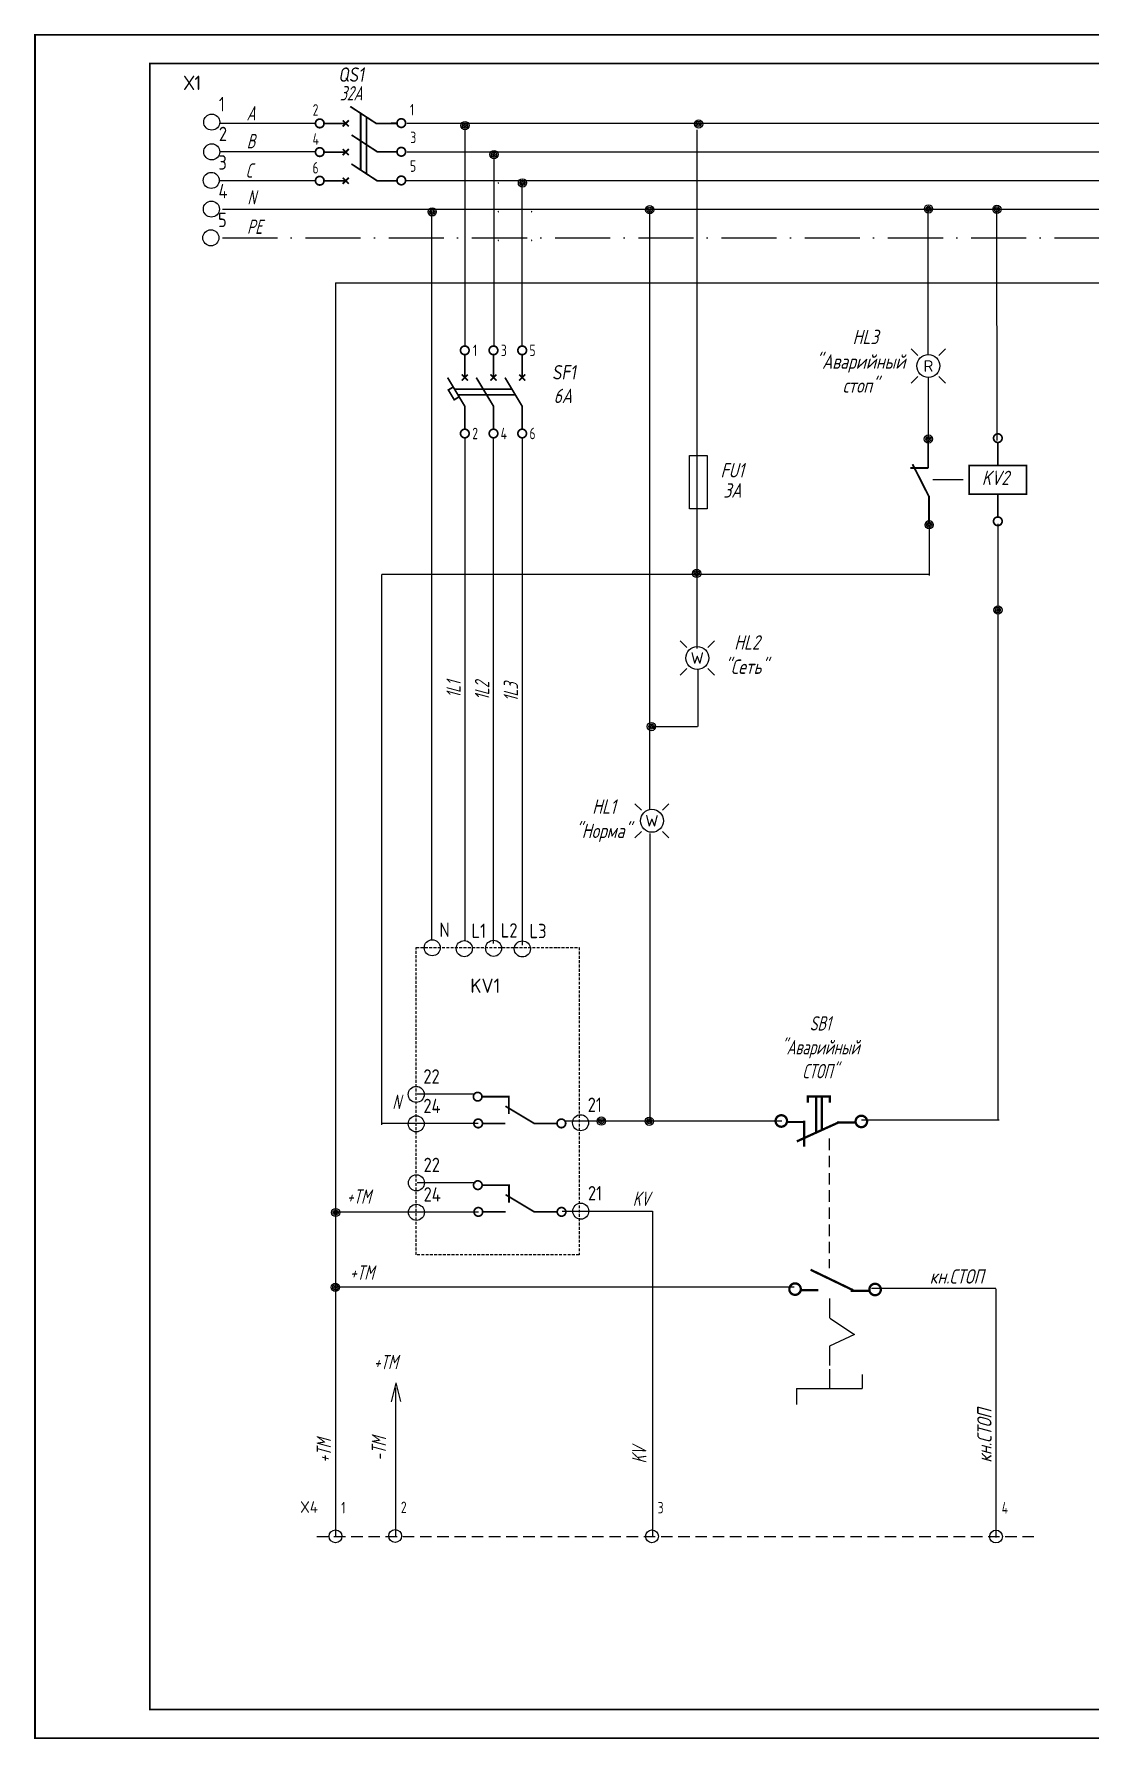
# Model space of a CAD drawing. Header units: millimetres. Extents: x 1510 to 10524, y 7125 to 13164.
# Drawn here: x 3915.8 to 4099.8, y 8297.6 to 8594.9 of the extents above; entities that cross this region are included whole.
import ezdxf
from ezdxf.enums import TextEntityAlignment as Align

# ---------------------------------------------------------------- set-up
doc = ezdxf.new("R2010")
doc.units = ezdxf.units.MM
doc.header["$LTSCALE"] = 4
for name, pattern in [('ACAD_ISO02W100', [15, 12, -3]), ('ACAD_ISO10W100', [18, 12, -3, 0, -3]), ('DASHED', [0.75, 0.5, -0.25]), ('HIDDEN2', [0.1875, 0.125, -0.0625])]:
    doc.linetypes.add(name, pattern=pattern)
for name, color, linetype in [("Contact's", 104, 'Continuous'), ('LOC', 8, 'Continuous'), ('MISC', 2, 'Continuous'), ('RED_2.5mm^2', 1, 'Continuous'), ('SYMS', 7, 'Continuous'), ('TAGS', 51, 'Continuous'), ('TERMS', 4, 'Continuous')]:
    doc.layers.add(name, color=color, linetype=linetype)
doc.styles.add('ISOCPEUR25.10.00', font='isocpeur.ttf', dxfattribs={"height": 2.5})
doc.styles.add('Simplex00.10.00', font='simplex.shx')
doc.styles.add('Simplex25.085.00', font='simplex.shx', dxfattribs={"width": 0.85, "oblique": 15, "height": 2.5})
doc.styles.add('Simplex25.085.15', font='', dxfattribs={"width": 0.85, "oblique": 15, "height": 2.5})
doc.styles.add('Tah25.10.00', font='tahoma.ttf', dxfattribs={"height": 2.5})
doc.styles.add('WD', font='romans.shx')
doc.styles.get('Simplex25.085.15').set_extended_font_data('GOST type A')

# ---------------------------------------------------------------- blocks, each defined once
blk = doc.blocks.new('Формат А3')
at = {"color": 0, "linetype": 'Continuous', "const_width": 0.3}
for points in [[(-420, 297), (0, 297), (0, 0), (-420, 0)], [(-400, 5), (-400, 292), (-5, 292), (-5, 5)]]:
    blk.add_lwpolyline(points, close=True, dxfattribs=at)
blk = doc.blocks.new('S3')
at = {"color": 0, "linetype": 'Continuous', "lineweight": -2, "const_width": 0.3}
for points in [[(5.22, -0.02), (9.75, -2.98), (13.35, -2.96)], [(0.45, -2.97), (4.45, -2.97)], [(3.91, -2.45), (4.97, -3.51)], [(3.91, -3.51), (4.97, -2.45)], [(7.04, -1.19), (7.04, -11.19)], [(8.04, -1.82), (8.04, -11.82)], [(5.45, -4.99), (9.98, -7.95), (13.57, -7.93)], [(0.45, -7.97), (4.45, -7.97)], [(3.91, -7.45), (4.97, -8.51)], [(3.91, -8.51), (4.97, -7.45)], [(5.42, -10.04), (9.94, -13), (13.54, -12.98)], [(0.45, -12.97), (4.45, -12.97)], [(3.91, -12.45), (4.97, -13.51)], [(3.91, -13.51), (4.97, -12.45)]]:
    blk.add_lwpolyline(points, dxfattribs=at)
for points in [[(-0.09, -2.22, -1), (-0.09, -3.72, -1)], [(14.12, -2.17, -1), (14.12, -3.67, -1)], [(-0.09, -7.22, -1), (-0.09, -8.72, -1)], [(14.12, -7.17, -1), (14.12, -8.67, -1)], [(-0.09, -12.22, -1), (-0.09, -13.72, -1)], [(14.12, -12.17, -1), (14.12, -13.67, -1)]]:
    blk.add_lwpolyline(points, format="xyb", close=True, dxfattribs=at)
at = {"color": 0, "linetype": 'Continuous', "lineweight": -2, "style": 'Simplex25.085.00', "oblique": 10, "width": 0.8, "flags": 4}
blk.add_attdef('ЭЛЕМЕНТ', text='', height=2.5, dxfattribs=at).set_placement((13.69, 5.78), align=Align.MIDDLE_RIGHT)
at = {"color": 5, "linetype": 'Continuous', "lineweight": -2, "style": 'Simplex25.085.00', "oblique": 10, "width": 0.8, "flags": 4}
blk.add_attdef('ТОК', text='', height=2.5, dxfattribs=at).set_placement((10.91, 2.33), align=Align.MIDDLE_RIGHT)
at = {"color": 0, "linetype": 'Continuous', "lineweight": 9, "style": 'ISOCPEUR25.10.00', "oblique": 10, "width": 0.85, "flags": 5}
blk.add_attdef('ТИП', text='', height=2.5, dxfattribs=at).set_placement((-4, -6), align=Align.MIDDLE_RIGHT)
at = {"layer": "Contact's", "linetype": 'Continuous', "lineweight": 9, "style": 'Simplex00.10.00', "width": 0.7, "flags": 8}
for tag, p in [('#(2)', (-0.82, -0.62)), ('#(1)', (16, -0.59)), ('#(4)', (-0.79, -5.69)), ('#(3)', (16.21, -5.4)), ('#(6)', (-0.82, -10.72)), ('#(5)', (16.17, -10.41))]:
    blk.add_attdef(tag, text='', height=2, dxfattribs=at).set_placement(p, align=Align.MIDDLE)
blk = doc.blocks.new('HT0002')
blk.add_circle((0, 0), 0.0699)
at = {"style": 'WD'}
for tag, p, width in [('INST', (0.062, 0.42), 0.7), ('LOC', (0.062, 0.25), 0.7), ('DESC1', (0.053, -0.385), 0.8)]:
    blk.add_attdef(tag, p, '', height=0.125, dxfattribs=dict(at, width=width))
at = {"linetype": 'Continuous', "style": 'WD'}
for tag, p, height, width, flags in [('TERM01', (0.062, 0.094), 0.125, 0.8, 8), ('TAGSTRIP', (0.053, -0.229), 0.125, 0.9, 8), ('CAT', (0.213, -0.406), 0.109, 0.8, 1), ('DESC2', (0.053, -0.541), 0.125, 0.8, 8), ('DESC3', (0.053, -0.698), 0.125, 0.8, 8)]:
    blk.add_attdef(tag, p, '', height=height, dxfattribs=dict(at, width=width, flags=flags))
at = {"style": 'WD', "flags": 1}
for tag, p, height in [('X4TERM01', (-0.07, 0), 0.0125), ('X4TERMDESC01', (-0.055, -0.023), 0.025), ('X2TERMDESC01', (-0.006, 0.029), 0.025), ('STRIPSEQ', (0, 0), 0.00125), ('X2TERM01', (0, 0.07), 0.0125), ('X2PIN01', (0.033, 0.084), 0.0125), ('X1TERMDESC01', (0.039, 0.007), 0.025), ('X1TERM01', (0.07, 0), 0.0125), ('X1PIN01', (0.087, 0.016), 0.0125), ('X4PIN01', (-0.114, -0.038), 0.0125), ('LINKTERM', (0, -0.002), 0.00125), ('X8TERM01', (0, -0.07), 0.0125), ('X8TERMDESC01', (0, -0.054), 0.025), ('X8PIN01', (0.026, -0.096), 0.0125)]:
    blk.add_attdef(tag, p, '', height=height, dxfattribs=at)
at = {"linetype": 'Continuous', "style": 'WD', "width": 0.8, "flags": 1}
blk.add_attdef('MFG', text='', height=0.109, dxfattribs=at).set_placement((0.088, -0.406), align=Align.RIGHT)
at = {"style": 'WD', "width": 0.7, "flags": 1}
blk.add_attdef('ASSYCODE', (0.062, -0.281), '', height=0.01, dxfattribs=at)
blk = doc.blocks.new('VT0002')
blk.add_circle((0, 0), 0.0699)
at = {"style": 'WD'}
for tag, p, width in [('INST', (0.062, 0.42), 0.7), ('LOC', (0.062, 0.25), 0.7), ('DESC1', (0.053, -0.385), 0.8)]:
    blk.add_attdef(tag, p, '', height=0.125, dxfattribs=dict(at, width=width))
at = {"linetype": 'Continuous', "style": 'WD'}
for tag, p, height, width, flags in [('TERM01', (0.062, 0.094), 0.125, 0.8, 8), ('TAGSTRIP', (0.053, -0.229), 0.125, 0.9, 8), ('CAT', (0.213, -0.406), 0.109, 0.8, 1), ('DESC2', (0.053, -0.541), 0.125, 0.8, 8), ('DESC3', (0.053, -0.698), 0.125, 0.8, 8)]:
    blk.add_attdef(tag, p, '', height=height, dxfattribs=dict(at, width=width, flags=flags))
at = {"style": 'WD', "flags": 1}
for tag, p, height in [('X4TERM01', (-0.07, 0), 0.0125), ('X4TERMDESC01', (-0.055, -0.023), 0.025), ('X2TERMDESC01', (-0.006, 0.029), 0.025), ('STRIPSEQ', (0, 0), 0.00125), ('X2TERM01', (0, 0.07), 0.0125), ('X2PIN01', (0.033, 0.084), 0.0125), ('X1TERMDESC01', (0.041, -0.003), 0.025), ('X1TERM01', (0.07, 0), 0.0125), ('X1PIN01', (0.087, 0.016), 0.0125), ('X4PIN01', (-0.114, -0.038), 0.0125), ('LINKTERM', (0, -0.002), 0.00125), ('X8TERM01', (0, -0.07), 0.0125), ('X8TERMDESC01', (0, -0.054), 0.025), ('X8PIN01', (0.026, -0.096), 0.0125)]:
    blk.add_attdef(tag, p, '', height=height, dxfattribs=at)
at = {"linetype": 'Continuous', "style": 'WD', "width": 0.8, "flags": 1}
blk.add_attdef('MFG', text='', height=0.109, dxfattribs=at).set_placement((0.088, -0.406), align=Align.RIGHT)
at = {"style": 'WD', "width": 0.7, "flags": 1}
blk.add_attdef('ASSYCODE', (0.062, -0.281), '', height=0.01, dxfattribs=at)
blk = doc.blocks.new('NO_C')
at = {"color": 0, "linetype": 'Continuous', "lineweight": -2, "const_width": 0.3}
for points in [[(13.9, 2.16, -1), (12.4, 2.16, -1)], [(9.24, -12.43, -1), (7.74, -12.43, -1)], [(13.9, -12.34, -1), (12.4, -12.34, -1)]]:
    blk.add_lwpolyline(points, format="xyb", close=True, dxfattribs=at)
for points in [[(13.15, 1.41), (13.15, -2.59), (10.15, -7.59)], [(11.53, -7), (8.34, -7)], [(8.49, -6.96), (8.49, -11.68)], [(13.15, -7.59), (13.15, -11.59)]]:
    blk.add_lwpolyline(points, dxfattribs=at)
at = {"color": 0, "linetype": 'Continuous', "lineweight": -2, "style": 'Simplex25.085.00', "oblique": 10, "width": 0.8, "flags": 4}
blk.add_attdef('ЭЛЕМЕНТ', text='', height=2.5, dxfattribs=at).set_placement((8, 5.48), align=Align.MIDDLE)
at = {"color": 0, "linetype": 'Continuous', "lineweight": 9, "style": 'ISOCPEUR25.10.00', "oblique": 10, "width": 0.85, "flags": 5}
blk.add_attdef('ТИП', text='', height=2.5, dxfattribs=at).set_placement((8, 5.48), align=Align.MIDDLE)
at = {"layer": "Contact's", "linetype": 'Continuous', "lineweight": 9, "style": 'Simplex00.10.00', "width": 0.7, "flags": 4}
for tag, p in [('#(11/ПОДВ.)', (15.47, 2.67)), ('#(14/НЕПОД.)', (7.37, -10.14)), ('#(14/НЕПОД.)', (15.79, -12.21))]:
    blk.add_attdef(tag, text='', height=2, dxfattribs=at).set_placement(p, align=Align.MIDDLE)
blk = doc.blocks.new('WDDOT')
for radius in [0.72, 0.449, 0.223]:
    blk.add_circle((0, 0), radius)
blk = doc.blocks.new('QF - выкл. автоматич. (3пол.)')
at = {"color": 0, "linetype": 'Continuous', "lineweight": -2, "const_width": 0.3}
for points in [[(-0.75, -0.75, -1), (0.75, -0.75, -1)], [(4.25, -0.75, -1), (5.75, -0.75, -1)], [(9.25, -0.75, -1), (10.75, -0.75, -1)], [(-0.75, -15.25, -1), (0.75, -15.25, -1)], [(4.25, -15.25, -1), (5.75, -15.25, -1)], [(9.25, -15.25, -1), (10.75, -15.25, -1)]]:
    blk.add_lwpolyline(points, format="xyb", close=True, dxfattribs=at)
for points in [[(0, -5.5), (0, -1.5)], [(5, -5.5), (5, -1.5)], [(10, -5.5), (10, -1.5)], [(0, -14.5), (0, -10.5), (-3, -5.5)], [(-0.53, -6.03), (0.53, -4.97)], [(0.53, -6.03), (-0.53, -4.97)], [(5, -14.5), (5, -10.5), (2, -5.5)], [(4.47, -6.03), (5.53, -4.97)], [(5.53, -6.03), (4.47, -4.97)], [(10, -14.5), (10, -10.5), (7, -5.5)], [(9.47, -6.03), (10.53, -4.97)], [(10.53, -6.03), (9.47, -4.97)], [(-2.01, -7.14), (-2.87, -7.66), (-1.84, -9.37), (-0.99, -8.86)], [(-1.8, -7.5), (8.2, -7.5)], [(-1.2, -8.5), (8.8, -8.5)]]:
    blk.add_lwpolyline(points, dxfattribs=at)
at = {"color": 0, "linetype": 'Continuous', "lineweight": -2, "style": 'Simplex25.085.00', "oblique": 10, "width": 0.8, "flags": 4}
blk.add_attdef('ЭЛЕМЕНТ', text='', height=2.5, dxfattribs=at).set_placement((-4, -6), align=Align.MIDDLE_RIGHT)
at = {"color": 0, "linetype": 'Continuous', "lineweight": 9, "style": 'ISOCPEUR25.10.00', "oblique": 10, "width": 0.85, "flags": 5}
blk.add_attdef('ТИП', text='', height=2.5, dxfattribs=at).set_placement((-4, -6), align=Align.MIDDLE_RIGHT)
at = {"color": 5, "linetype": 'Continuous', "lineweight": -2, "style": 'Simplex25.085.00', "oblique": 10, "width": 0.8, "flags": 4}
blk.add_attdef('ТОК', text='', height=2.5, dxfattribs=at).set_placement((-4, -11.25), align=Align.MIDDLE_RIGHT)
at = {"layer": "Contact's", "linetype": 'Continuous', "lineweight": 9, "style": 'Simplex00.10.00', "width": 0.7, "flags": 8}
for tag, p in [('#(1)', (1.8, -0.75)), ('#(3)', (6.8, -0.75)), ('#(5)', (11.8, -0.75)), ('#(2)', (1.8, -15.25)), ('#(4)', (6.8, -15.25)), ('#(6)', (11.8, -15.25))]:
    blk.add_attdef(tag, text='', height=2, dxfattribs=at).set_placement(p, align=Align.MIDDLE)
blk = doc.blocks.new('HLT1R')
for p, q in [((-0.115, 0.115), (-0.186, 0.186)), ((0.115, 0.115), (0.186, 0.186)), ((-0.115, -0.115), (-0.186, -0.186)), ((0.115, -0.115), (0.186, -0.186))]:
    blk.add_line(p, q)
blk.add_circle((0, 0), 0.125)
at = {"style": 'WD', "width": 0.7}
for tag, p in [('INST', (0.006, 0.528)), ('LOC', (0.006, 0.359))]:
    blk.add_attdef(tag, text='', height=0.125, dxfattribs=at).set_placement(p, align=Align.CENTER)
at = {"style": 'WD'}
blk.add_attdef('TAG1', text='', height=0.125, dxfattribs=at).set_placement((0, 0.202), align=Align.CENTER)
blk.add_attdef('COLOR', text='', height=0.125, dxfattribs=at).set_placement((0, 0), align=Align.MIDDLE)
at = {"style": 'WD', "flags": 1}
for tag, p in [('X4TERM01', (-0.125, 0)), ('X1TERM02', (0.125, 0))]:
    blk.add_attdef(tag, p, '', height=0.0125, dxfattribs=at)
at = {"linetype": 'Continuous', "style": 'WD', "flags": 9}
blk.add_attdef('ASSYCODE', text='', height=0.01, dxfattribs=at).set_placement((-0.003, 0.098), align=Align.CENTER)
at = {"style": 'WD', "flags": 9}
blk.add_attdef('FAMILY', text='', height=0.01, dxfattribs=at).set_placement((-0.005, 0.161), align=Align.CENTER)
at = {"linetype": 'Continuous', "style": 'WD', "flags": 1}
for tag, p in [('MFG', (0, 0.121)), ('CAT', (0, 0.14))]:
    blk.add_attdef(tag, text='', height=0.01, dxfattribs=at).set_placement(p, align=Align.MIDDLE)
at = {"style": 'WD'}
for tag, p, width in [('DESC1', (1.125, 0), 0.9), ('WDTAGALT', (1.125, -0.312), 0.7)]:
    blk.add_attdef(tag, p, '', height=0.125, dxfattribs=dict(at, width=width))
at = {"linetype": 'Continuous', "style": 'WD', "flags": 8}
blk.add_attdef('TERM01', text='', height=0.125, dxfattribs=at).set_placement((-0.175, -0.031), align=Align.TOP_RIGHT)
blk.add_attdef('TERM02', text='', height=0.125, dxfattribs=at).set_placement((0.175, -0.031), align=Align.TOP_LEFT)
at = {"style": 'WD', "width": 0.9}
blk.add_attdef('DESC2', text='', height=0.125, dxfattribs=at).set_placement((1.125, -0.031), align=Align.TOP_LEFT)
blk = doc.blocks.new('Coil')
at = {"color": 0, "linetype": 'Continuous', "lineweight": -2, "const_width": 0.3}
blk.add_lwpolyline([(5.5, -5), (10.5, -5), (10.5, 5), (5.5, 5)], close=True, dxfattribs=at)
for points in [[(0.75, -0.75, -1), (0.75, 0.75, -1)], [(15.25, -0.75, -1), (15.25, 0.75, -1)]]:
    blk.add_lwpolyline(points, format="xyb", close=True, dxfattribs=at)
for points in [[(5.5, 0), (1.5, 0)], [(10.5, 0), (14.5, 0)]]:
    blk.add_lwpolyline(points, dxfattribs=at)
at = {"color": 0, "linetype": 'Continuous', "lineweight": -2, "style": 'Simplex25.085.00', "oblique": 10, "width": 0.8, "flags": 4}
blk.add_attdef('ЭЛЕМЕНТ', text='', height=2.5, dxfattribs=at).set_placement((8, 7.5), align=Align.MIDDLE)
at = {"color": 0, "linetype": 'Continuous', "lineweight": 9, "style": 'ISOCPEUR25.10.00', "oblique": 10, "width": 0.85, "flags": 5}
blk.add_attdef('ТИП', text='', height=2.5, dxfattribs=at).set_placement((8, 7.5), align=Align.MIDDLE)
at = {"color": 0, "linetype": 'Continuous', "lineweight": 9, "style": 'Tah25.10.00', "width": 0.8, "flags": 8}
blk.add_attdef('ОБМОТКА', text='', height=2.5, dxfattribs=at).set_placement((8, 0), align=Align.MIDDLE)
at = {"layer": "Contact's", "linetype": 'Continuous', "lineweight": 9, "style": 'Simplex00.10.00', "width": 0.7, "flags": 8}
for tag, p in [('#(A1/L)', (0.75, -2.3)), ('#(A2/N)', (15.25, -2.3))]:
    blk.add_attdef(tag, text='', height=2, dxfattribs=at).set_placement(p, align=Align.MIDDLE)
blk = doc.blocks.new('VT0W02')
blk.add_circle((0, 0), 0.0699)
at = {"style": 'WD'}
for tag, p, width in [('INST', (0.062, 0.42), 0.7), ('LOC', (0.062, 0.25), 0.7), ('DESC1', (0.053, -0.385), 0.8)]:
    blk.add_attdef(tag, p, '', height=0.125, dxfattribs=dict(at, width=width))
at = {"linetype": 'Continuous', "style": 'WD'}
for tag, p, height, width, flags in [('WIRENO', (0.062, 0.094), 0.125, 0.8, 8), ('TAGSTRIP', (0.053, -0.229), 0.125, 0.9, 8), ('CAT', (0.213, -0.406), 0.109, 0.8, 1), ('DESC2', (0.053, -0.541), 0.125, 0.8, 8), ('DESC3', (0.053, -0.698), 0.125, 0.8, 8)]:
    blk.add_attdef(tag, p, '', height=height, dxfattribs=dict(at, width=width, flags=flags))
at = {"style": 'WD', "flags": 1}
for tag, p, height in [('X4TERM01', (-0.07, 0), 0.0125), ('X4TERMDESC01', (-0.055, -0.023), 0.025), ('X2TERMDESC01', (-0.006, 0.029), 0.025), ('STRIPSEQ', (0, 0), 0.00125), ('X2TERM01', (0, 0.07), 0.0125), ('X1TERMDESC01', (0.039, -0.003), 0.025), ('X1TERM01', (0.07, 0), 0.0125), ('LINKTERM', (0, -0.002), 0.00125), ('X8TERM01', (0, -0.07), 0.0125), ('X8TERMDESC01', (0, -0.054), 0.025)]:
    blk.add_attdef(tag, p, '', height=height, dxfattribs=at)
at = {"linetype": 'Continuous', "style": 'WD', "width": 0.8, "flags": 1}
blk.add_attdef('MFG', text='', height=0.109, dxfattribs=at).set_placement((0.088, -0.406), align=Align.RIGHT)
at = {"style": 'WD', "width": 0.7, "flags": 1}
blk.add_attdef('ASSYCODE', (0.062, -0.281), '', height=0.01, dxfattribs=at)

msp = doc.modelspace()

# ---------------------------------------------------------------- linework, layer by layer
at = {"color": 1, "linetype": 'Continuous', "ltscale": 0.6}
for p, q in [((3964.87, 8579.34), (3948.29, 8579.34)), ((3964.87, 8574.37), (3948.29, 8574.37)), ((3964.87, 8569.34), (3948.23, 8569.34)), ((4071.67, 8539.11), (4071.67, 8564.72)), ((4083.55, 8564.07), (4083.63, 8524.03)), ((3968.37, 8551.55), (3968.37, 8332.98)), ((4071.7, 8524.29), (4071.7, 8535)), ((4071.83, 8509.35), (4071.83, 8500.49)), ((4083.87, 8405.5), (4083.87, 8509.49)), ((4071.78, 8500.66), (3976.42, 8500.66)), ((4031.49, 8484.04), (4031.49, 8474.16)), ((4023.48, 8474.15), (4031.47, 8474.15))]:
    msp.add_line(p, q, dxfattribs=at)
at = {"color": 1, "ltscale": 1.2}
for p, q in [((4031.39, 8487.79), (4031.39, 8578.24)), ((4000.9, 8540.51), (4000.9, 8568.96))]:
    msp.add_line(p, q, dxfattribs=at)
at = {"color": 3, "linetype": 'Continuous', "ltscale": 0.6}
msp.add_line((4023.48, 8474.52), (4023.48, 8474.09), dxfattribs=at)
at = {"linetype": 'DASHED'}
for p, q in [((4054.41, 8402.29), (4054.41, 8379.73)), ((3965.1, 8332.9), (4090.77, 8332.9))]:
    msp.add_line(p, q, dxfattribs=at)
at = {"linetype": 'Continuous', "ltscale": 0.6}
for p, q in [((4054.49, 8374.43), (4054.49, 8371.04)), ((4054.53, 8371.01), (4058.81, 8368.16)), ((4058.81, 8368.16), (4054.44, 8366.11)), ((4054.44, 8366.11), (4054.44, 8362.72)), ((4054.45, 8362.08), (4054.45, 8358.7)), ((4060.19, 8358.73), (4060.19, 8361.16)), ((4048.72, 8358.72), (4060.17, 8358.72)), ((4048.74, 8355.95), (4048.74, 8358.73))]:
    msp.add_line(p, q, dxfattribs=at)
at = {"ltscale": 0.2, "const_width": 0.33}
for points in [[(4071.66, 8519.26), (4071.66, 8523.89)], [(4071.66, 8519.26), (4068.54, 8519.26)], [(4071.81, 8509.44), (4071.81, 8514.24), (4068.94, 8519.89)]]:
    msp.add_lwpolyline(points, dxfattribs=at)
at = {"linetype": 'Continuous', "ltscale": 0.6}
msp.add_lwpolyline([(4030.06, 8521.45), (4033.16, 8521.45), (4033.16, 8512.15), (4030.06, 8512.15)], close=True, dxfattribs=at)
at = {"linetype": 'HIDDEN2'}
msp.add_lwpolyline([(4007.03, 8435.65), (4010.83, 8435.65), (4010.83, 8382.04), (3982.44, 8382.04), (3982.44, 8435.65), (4007.03, 8435.65)], dxfattribs=at)
at = {"const_width": 0.4}
for points in [[(4050.71, 8408.58), (4050.71, 8409.63), (4054.51, 8409.63), (4054.51, 8408.56)], [(4052.13, 8409.61), (4052.13, 8403.47)], [(4053.13, 8409.61), (4053.13, 8403.87)], [(4046.9, 8405.19), (4050.14, 8405.19)], [(4048.76, 8401.81), (4056.18, 8405.18)], [(4050.07, 8405.45), (4050.07, 8400.87)], [(4055.78, 8405.09), (4059.02, 8405.09)], [(4051.16, 8379.43), (4058.57, 8375.86)], [(4049.3, 8375.87), (4052.54, 8375.87)], [(4058.17, 8375.77), (4061.42, 8375.77)]]:
    msp.add_lwpolyline(points, dxfattribs=at)
for points in [[(4047.06, 8405.37, 1), (4045.06, 8405.37, 1), (4047.06, 8405.37, 1)], [(4061.01, 8405.29, 1), (4059.01, 8405.29, 1), (4061.01, 8405.29, 1)], [(4049.46, 8376.05, 1), (4047.46, 8376.05, 1), (4049.46, 8376.05, 1)], [(4063.41, 8375.98, 1), (4061.41, 8375.98, 1), (4063.41, 8375.98, 1)]]:
    msp.add_lwpolyline(points, format="xyb", dxfattribs=at)
at = {"layer": 'RED_2.5mm^2', "linetype": 'Continuous', "ltscale": 0.2}
for p, q in [((3980.77, 8579.36), (4322.25, 8579.36)), ((3990.94, 8540.66), (3990.94, 8578.96)), ((3980.82, 8574.36), (4322.25, 8574.36)), ((3995.99, 8540.66), (3995.99, 8573.9)), ((3980.71, 8569.36), (4322.36, 8569.36)), ((3948.65, 8564.36), (4322.25, 8564.36)), ((3985.17, 8436.98), (3985.17, 8563.96)), ((4023.07, 8563.79), (4023.07, 8459.76)), ((3968.37, 8551.55), (4322.04, 8551.55)), ((3990.94, 8436.79), (3990.94, 8524.47)), ((3995.91, 8436.34), (3995.91, 8524.45)), ((4000.93, 8436.01), (4000.93, 8524.34)), ((3976.42, 8404.72), (3976.42, 8500.66)), ((4023.12, 8455.51), (4023.12, 8405.06)), ((3982.59, 8410.08), (3992.73, 8410.08)), ((3993.23, 8404.95), (3976.39, 8404.95)), ((4046.14, 8405.31), (4008.27, 8405.31)), ((4084.06, 8405.5), (4060.05, 8405.5)), ((3982.62, 8394.65), (3992.76, 8394.65)), ((3993.31, 8389.46), (3968.45, 8389.46)), ((4023.59, 8389.61), (4007.89, 8389.61)), ((4023.61, 8389.64), (4023.61, 8332.88)), ((4048.29, 8376.36), (3968.4, 8376.36)), ((4083.45, 8376.14), (4061.77, 8376.14)), ((4083.48, 8376.08), (4083.48, 8332.74)), ((3978.85, 8358.82), (3978.85, 8332.94))]:
    msp.add_line(p, q, dxfattribs=at)
at = {"layer": 'RED_2.5mm^2', "linetype": 'ACAD_ISO10W100', "ltscale": 0.2}
msp.add_line((3948.65, 8559.36), (4322.36, 8559.36), dxfattribs=at)
at = {"layer": 'RED_2.5mm^2', "ltscale": 1.2}
for centre in [(3996.75, 8568.96), (3996.75, 8563.96), (4002.56, 8563.96), (3996.75, 8558.96), (4002.56, 8558.96)]:
    msp.add_arc(centre, 0.05, 90, 270, dxfattribs=at)
at = {"layer": 'SYMS', "linetype": 'ACAD_ISO02W100', "ltscale": 0.2}
msp.add_line((4072.49, 8517.22), (4077.76, 8517.22), dxfattribs=at)
at = {"layer": 'SYMS', "linetype": 'Continuous', "ltscale": 0.2}
for p, q in [((3978.87, 8359.67), (3978.07, 8356.4)), ((3978.9, 8359.71), (3979.71, 8356.44))]:
    msp.add_line(p, q, dxfattribs=at)

# ---------------------------------------------------------------- block references
msp.add_blockref('Формат А3', (4335.99, 8297.76))
at = {"linetype": 'Continuous', "ltscale": 0.2}
ref = msp.add_blockref('S3', (3965.71, 8582.31), dxfattribs=at)
ref.add_attrib('ЭЛЕМЕНТ', 'QS1', dxfattribs={"color": 0, "linetype": 'Continuous', "lineweight": -2, "height": 2.5, "style": 'Simplex25.085.00', "oblique": 10, "width": 0.8, "flags": 4}).set_placement((3973.37, 8587.85), align=Align.MIDDLE_RIGHT)
ref.add_attrib('#(1)', '1', dxfattribs={"layer": "Contact's", "linetype": 'Continuous', "lineweight": 9, "height": 2, "style": 'Simplex00.10.00', "width": 0.7, "flags": 8}).set_placement((3981.72, 8581.72), align=Align.MIDDLE)
ref.add_attrib('#(3)', '3', dxfattribs={"layer": "Contact's", "linetype": 'Continuous', "lineweight": 9, "height": 2, "style": 'Simplex00.10.00', "width": 0.7, "flags": 8}).set_placement((3981.92, 8576.9), align=Align.MIDDLE)
ref.add_attrib('#(5)', '5', dxfattribs={"layer": "Contact's", "linetype": 'Continuous', "lineweight": 9, "height": 2, "style": 'Simplex00.10.00', "width": 0.7, "flags": 8}).set_placement((3981.88, 8571.89), align=Align.MIDDLE)
ref.add_attrib('#(2)', '2', dxfattribs={"layer": "Contact's", "linetype": 'Continuous', "lineweight": 9, "height": 2, "style": 'Simplex00.10.00', "width": 0.7, "flags": 8}).set_placement((3964.89, 8581.69), align=Align.MIDDLE)
ref.add_attrib('#(4)', '4', dxfattribs={"layer": "Contact's", "linetype": 'Continuous', "lineweight": 9, "height": 2, "style": 'Simplex00.10.00', "width": 0.7, "flags": 8}).set_placement((3964.92, 8576.61), align=Align.MIDDLE)
ref.add_attrib('#(6)', '6', dxfattribs={"layer": "Contact's", "linetype": 'Continuous', "lineweight": 9, "height": 2, "style": 'Simplex00.10.00', "width": 0.7, "flags": 8}).set_placement((3964.89, 8571.59), align=Align.MIDDLE)
ref = msp.add_blockref('QF - выкл. автоматич. (3пол.)', (3990.9, 8540.51))
ref.add_attrib('ЭЛЕМЕНТ', 'SF1', dxfattribs={"color": 0, "linetype": 'Continuous', "lineweight": -2, "height": 2.5, "style": 'Simplex25.085.00', "oblique": 10, "width": 0.8}).set_placement((4010.3, 8535.94), align=Align.MIDDLE_RIGHT)
ref.add_attrib('#(1)', '1', dxfattribs={"layer": "Contact's", "linetype": 'Continuous', "lineweight": 9, "height": 2, "style": 'Simplex00.10.00', "width": 0.7}).set_placement((3992.7, 8539.76), align=Align.MIDDLE)
ref.add_attrib('#(3)', '3', dxfattribs={"layer": "Contact's", "linetype": 'Continuous', "lineweight": 9, "height": 2, "style": 'Simplex00.10.00', "width": 0.7}).set_placement((3997.7, 8539.76), align=Align.MIDDLE)
ref.add_attrib('#(5)', '5', dxfattribs={"layer": "Contact's", "linetype": 'Continuous', "lineweight": 9, "height": 2, "style": 'Simplex00.10.00', "width": 0.7}).set_placement((4002.7, 8539.76), align=Align.MIDDLE)
ref.add_attrib('#(2)', '2', dxfattribs={"layer": "Contact's", "linetype": 'Continuous', "lineweight": 9, "height": 2, "style": 'Simplex00.10.00', "width": 0.7}).set_placement((3992.7, 8525.26), align=Align.MIDDLE)
ref.add_attrib('#(4)', '4', dxfattribs={"layer": "Contact's", "linetype": 'Continuous', "lineweight": 9, "height": 2, "style": 'Simplex00.10.00', "width": 0.7}).set_placement((3997.7, 8525.26), align=Align.MIDDLE)
ref.add_attrib('#(6)', '6', dxfattribs={"layer": "Contact's", "linetype": 'Continuous', "lineweight": 9, "height": 2, "style": 'Simplex00.10.00', "width": 0.7}).set_placement((4002.7, 8525.26), align=Align.MIDDLE)
at = {"linetype": 'Continuous', "ltscale": 0.2, "rotation": 270}
for p in [(4005.57, 8418.1), (4005.6, 8402.67)]:
    msp.add_blockref('NO_C', p, dxfattribs=at)
at = {"layer": 'SYMS', "linetype": 'Continuous', "ltscale": 0.2}
ref = msp.add_blockref('HT0002', (3946.79, 8579.56), dxfattribs=dict(at, xscale=20, yscale=20, zscale=20))
ref.add_attrib('TERM01', '1', (3948.04, 8581.44), dxfattribs={"layer": 'TERMS', "linetype": 'Continuous', "height": 2.5, "style": 'WD', "width": 0.8, "flags": 8})
ref.add_attrib('TAGSTRIP', 'Х1', (3941.95, 8585.16), dxfattribs={"layer": 'TAGS', "color": 0, "linetype": 'Continuous', "height": 2.5, "style": 'WD', "width": 0.9, "flags": 8})
ref = msp.add_blockref('HT0002', (3946.79, 8574.38), dxfattribs=dict(at, xscale=20, yscale=20, zscale=20))
ref.add_attrib('TERM01', '2', (3948.04, 8576.25), dxfattribs={"layer": 'TERMS', "linetype": 'Continuous', "height": 2.5, "style": 'WD', "width": 0.8, "flags": 8})
at = {"layer": 'SYMS', "ltscale": 1.2}
for p in [(3990.94, 8578.96), (3995.99, 8573.9), (4000.95, 8568.96), (3985.21, 8563.91)]:
    msp.add_blockref('WDDOT', p, dxfattribs=at)
at = {"layer": 'SYMS', "linetype": 'Continuous', "ltscale": 0.2}
for p in [(4031.65, 8579.24), (4023.12, 8564.28), (4071.72, 8564.43), (4083.64, 8564.35), (4031.31, 8500.85), (4083.82, 8494.48), (4023.42, 8474.15), (4014.7, 8405.35), (4023.04, 8405.32), (3968.39, 8389.41), (3968.34, 8376.36)]:
    msp.add_blockref('WDDOT', p, dxfattribs=at)
ref = msp.add_blockref('HT0002', (3946.71, 8569.4), dxfattribs=dict(at, xscale=20, yscale=20, zscale=20))
ref.add_attrib('TERM01', '3', (3947.96, 8571.28), dxfattribs={"layer": 'TERMS', "linetype": 'Continuous', "height": 2.5, "style": 'WD', "width": 0.8, "flags": 8})
ref = msp.add_blockref('HT0002', (3946.73, 8564.4), dxfattribs=dict(at, xscale=20, yscale=20, zscale=20))
ref.add_attrib('TERM01', '4', (3947.98, 8566.28), dxfattribs={"layer": 'TERMS', "linetype": 'Continuous', "height": 2.5, "style": 'WD', "width": 0.8, "flags": 8})
ref = msp.add_blockref('HT0002', (3946.64, 8559.38), dxfattribs=dict(at, xscale=20, yscale=20, zscale=20))
ref.add_attrib('TERM01', '5', (3947.89, 8561.26), dxfattribs={"layer": 'TERMS', "linetype": 'Continuous', "height": 2.5, "style": 'WD', "width": 0.8, "flags": 8})
ref = msp.add_blockref('HLT1R', (4071.7, 8537.04), dxfattribs=dict(at, xscale=16, yscale=16, zscale=16))
ref.add_attrib('COLOR', 'R', dxfattribs={"layer": 'MISC', "color": 0, "height": 2, "style": 'WD'}).set_placement((4071.7, 8537.04), align=Align.MIDDLE)
at = {"layer": 'SYMS', "ltscale": 0.2, "rotation": 180}
for p in [(4071.7, 8524.29), (4071.83, 8509.35)]:
    msp.add_blockref('WDDOT', p, dxfattribs=at)
at = {"layer": 'SYMS', "linetype": 'Continuous', "ltscale": 0.2, "rotation": 90}
msp.add_blockref('Coil', (4083.8, 8509.2), dxfattribs=at)
at = {"layer": 'SYMS', "linetype": 'Continuous', "ltscale": 0.2}
ref = msp.add_blockref('HLT1R', (4031.42, 8486.1), dxfattribs=dict(at, xscale=16, yscale=16, zscale=16))
ref.add_attrib('COLOR', 'W', dxfattribs={"layer": 'MISC', "color": 0, "height": 2, "style": 'WD'}).set_placement((4031.42, 8486.1), align=Align.MIDDLE)
ref = msp.add_blockref('HLT1R', (4023.51, 8457.72), dxfattribs=dict(at, xscale=16, yscale=16, zscale=16))
ref.add_attrib('COLOR', 'W', dxfattribs={"layer": 'MISC', "color": 0, "height": 2, "style": 'WD'}).set_placement((4023.51, 8457.72), align=Align.MIDDLE)
ref = msp.add_blockref('VT0002', (3985.22, 8435.58), dxfattribs=dict(at, xscale=20, yscale=20, zscale=20))
ref.add_attrib('TERM01', 'N', (3986.47, 8437.46), dxfattribs={"layer": 'TERMS', "linetype": 'Continuous', "height": 2.5, "style": 'WD', "width": 0.8, "flags": 8})
ref = msp.add_blockref('VT0002', (3990.81, 8435.42), dxfattribs=dict(at, xscale=20, yscale=20, zscale=20))
ref.add_attrib('TERM01', 'L1', (3992.06, 8437.29), dxfattribs={"layer": 'TERMS', "linetype": 'Continuous', "height": 2.5, "style": 'WD', "width": 0.8, "flags": 8})
ref.add_attrib('TAGSTRIP', 'KV1', (3991.87, 8427.71), dxfattribs={"layer": 'TAGS', "color": 0, "linetype": 'Continuous', "height": 2.5, "style": 'WD', "width": 0.9, "flags": 8})
ref = msp.add_blockref('VT0002', (3995.91, 8435.48), dxfattribs=dict(at, xscale=20, yscale=20, zscale=20))
ref.add_attrib('TERM01', 'L2', (3997.16, 8437.36), dxfattribs={"layer": 'TERMS', "linetype": 'Continuous', "height": 2.5, "style": 'WD', "width": 0.8, "flags": 8})
ref = msp.add_blockref('VT0002', (4000.93, 8435.37), dxfattribs=dict(at, xscale=20, yscale=20, zscale=20))
ref.add_attrib('TERM01', 'L3', (4002.18, 8437.25), dxfattribs={"layer": 'TERMS', "linetype": 'Continuous', "height": 2.5, "style": 'WD', "width": 0.8, "flags": 8})
ref = msp.add_blockref('VT0002', (3982.43, 8410.01), dxfattribs=dict(at, xscale=20, yscale=20, zscale=20))
ref.add_attrib('TERM01', '22', (3983.68, 8411.88), dxfattribs={"layer": 'TERMS', "linetype": 'Continuous', "height": 2.5, "style": 'WD', "width": 0.8, "flags": 8})
ref = msp.add_blockref('VT0002', (3982.43, 8404.87), dxfattribs=dict(at, xscale=20, yscale=20, zscale=20))
ref.add_attrib('TERM01', '24', (3983.68, 8406.74), dxfattribs={"layer": 'TERMS', "linetype": 'Continuous', "height": 2.5, "style": 'WD', "width": 0.8, "flags": 8})
ref = msp.add_blockref('VT0002', (4011.07, 8405.07), dxfattribs=dict(at, xscale=20, yscale=20, zscale=20))
ref.add_attrib('TERM01', '21', (4012.32, 8406.94), dxfattribs={"layer": 'TERMS', "linetype": 'Continuous', "height": 2.5, "style": 'WD', "width": 0.8, "flags": 8})
ref = msp.add_blockref('VT0002', (3982.47, 8394.58), dxfattribs=dict(at, xscale=20, yscale=20, zscale=20))
ref.add_attrib('TERM01', '22', (3983.72, 8396.46), dxfattribs={"layer": 'TERMS', "linetype": 'Continuous', "height": 2.5, "style": 'WD', "width": 0.8, "flags": 8})
ref = msp.add_blockref('VT0002', (3982.47, 8389.44), dxfattribs=dict(at, xscale=20, yscale=20, zscale=20))
ref.add_attrib('TERM01', '24', (3983.72, 8391.31), dxfattribs={"layer": 'TERMS', "linetype": 'Continuous', "height": 2.5, "style": 'WD', "width": 0.8, "flags": 8})
ref = msp.add_blockref('VT0002', (4011.11, 8389.64), dxfattribs=dict(at, xscale=20, yscale=20, zscale=20))
ref.add_attrib('TERM01', '21', (4012.36, 8391.52), dxfattribs={"layer": 'TERMS', "linetype": 'Continuous', "height": 2.5, "style": 'WD', "width": 0.8, "flags": 8})
ref = msp.add_blockref('VT0W02', (3968.37, 8332.94), dxfattribs=dict(at, xscale=16, yscale=16, zscale=16))
ref.add_attrib('LOC', '1', (3969.37, 8336.94), dxfattribs={"layer": 'LOC', "height": 2, "style": 'WD', "width": 0.7})
ref.add_attrib('TAGSTRIP', 'X4', (3962.2, 8337.05), dxfattribs={"layer": 'TAGS', "linetype": 'Continuous', "height": 2, "style": 'WD', "width": 0.9, "flags": 8})
ref = msp.add_blockref('VT0W02', (3978.76, 8333), dxfattribs=dict(at, xscale=16, yscale=16, zscale=16))
ref.add_attrib('LOC', '2', (3979.76, 8337), dxfattribs={"layer": 'LOC', "height": 2, "style": 'WD', "width": 0.7})
ref = msp.add_blockref('VT0W02', (4023.52, 8332.94), dxfattribs=dict(at, xscale=16, yscale=16, zscale=16))
ref.add_attrib('LOC', '3', (4024.52, 8336.94), dxfattribs={"layer": 'LOC', "height": 2, "style": 'WD', "width": 0.7})
ref = msp.add_blockref('VT0W02', (4083.48, 8332.9), dxfattribs=dict(at, xscale=16, yscale=16, zscale=16))
ref.add_attrib('LOC', '4', (4084.48, 8336.9), dxfattribs={"layer": 'LOC', "height": 2, "style": 'WD', "width": 0.7})

# ---------------------------------------------------------------- texts
at = {"style": 'Simplex25.085.15', "oblique": 15, "width": 0.85}
for s, p in [('32А', (3969.13, 8583.34)), ('A', (3952.87, 8579.87)), ('B', (3952.9, 8574.99)), ('C', (3952.67, 8569.88)), ('N', (3953, 8565.19)), ('PE', (3952.95, 8560.07)), ('N', (3978.26, 8407.44)), ('+TM', (3970.3, 8390.94)), ('KV', (4020.18, 8390.56)), ('+TM', (3970.87, 8377.69)), ('+TM', (3975.01, 8362.08))]:
    msp.add_text(s, height=2.5, dxfattribs=at).set_placement(p)
for s, p in [('1L1', (3990.94, 8480.63)), ('1L2', (3995.91, 8480.39)), ('1L3', (4000.93, 8480.17))]:
    msp.add_text(s, height=2.5, rotation=90, dxfattribs=at).set_placement(p, align=Align.BOTTOM_CENTER)
for s, p in [('+TM', (3967.58, 8345.75)), ('-TM', (3977.18, 8346.07)), ('KV', (4022.55, 8345.65))]:
    msp.add_text(s, height=2.5, rotation=90, dxfattribs=at).set_placement(p)
at = {"insert": (4052.84, 8412.81), "char_height": 2.5, "width": 6.6544, "attachment_point": 8, "style": 'Simplex25.085.15'}
msp.add_mtext('SB1\\P"Аварийный СТОП"', dxfattribs=at)
at = {"layer": 'SYMS', "linetype": 'Continuous', "char_height": 2.5}
for s, insert, width, attachment_point in [('{\\Fsimplex|c0;\\Q15;\\W0.75;\\C0;HL3}', (4060.74, 8543.34), 7.0259, 2), ('{\\Fsimplex|c204;\\Q15;\\W0.75;\\C0;"Аварийный стоп"}', (4059.87, 8539.05), 19.6011, 2), ('{\\Fsimplex|c0;\\Q15;\\W0.75;\\C0;6\\Fsimplex|c204;А}', (4007.97, 8533.07), 7.0259, 2), ('{\\Fsimplex|c0;\\Q15;\\W0.75;\\C0;FU1}', (4037.5, 8520.09), 7.0259, 2), ('{\\Fsimplex|c0;\\Q15;\\W0.75;\\C0;KV2}', (4081.02, 8518.77), 10.0177, 1), ('{\\Fsimplex|c0;\\Q15;\\W0.75;\\C0;3\\Fsimplex|c204;А}', (4037.53, 8516.58), 7.0259, 2), ('{\\Fsimplex|c0;\\Q15;\\W0.75;\\C0;HL2}', (4040.08, 8490.08), 7.0259, 2), ('{\\Fsimplex|c204;\\Q15;\\W0.75;\\C0;"Сеть"}', (4039.93, 8485.84), 7.0259, 2), ('{\\Fsimplex|c0;\\Q15;\\W0.75;\\C0;HL1}', (4015.16, 8461.45), 7.0259, 2), ('{\\Fsimplex|c204;\\Q15;\\W0.75;\\C0;"Норма"}', (4015, 8457.21), 7.0259, 2), ('{\\Fsimplex|c204;\\Q15;\\W0.75;\\C0;кн.СТОП}', (4071.93, 8379.51), 9.5254, 1)]:
    msp.add_mtext(s, dxfattribs=dict(at, insert=insert, width=width, attachment_point=attachment_point))
at = {"layer": 'SYMS', "linetype": 'Continuous', "insert": (4080.21, 8345.79), "char_height": 2.5, "width": 9.5254, "attachment_point": 1, "rotation": 90}
msp.add_mtext('{\\Fsimplex|c204;\\Q15;\\W0.75;\\C0;кн.СТОП}', dxfattribs=at)

doc.saveas('drawing.dxf')
